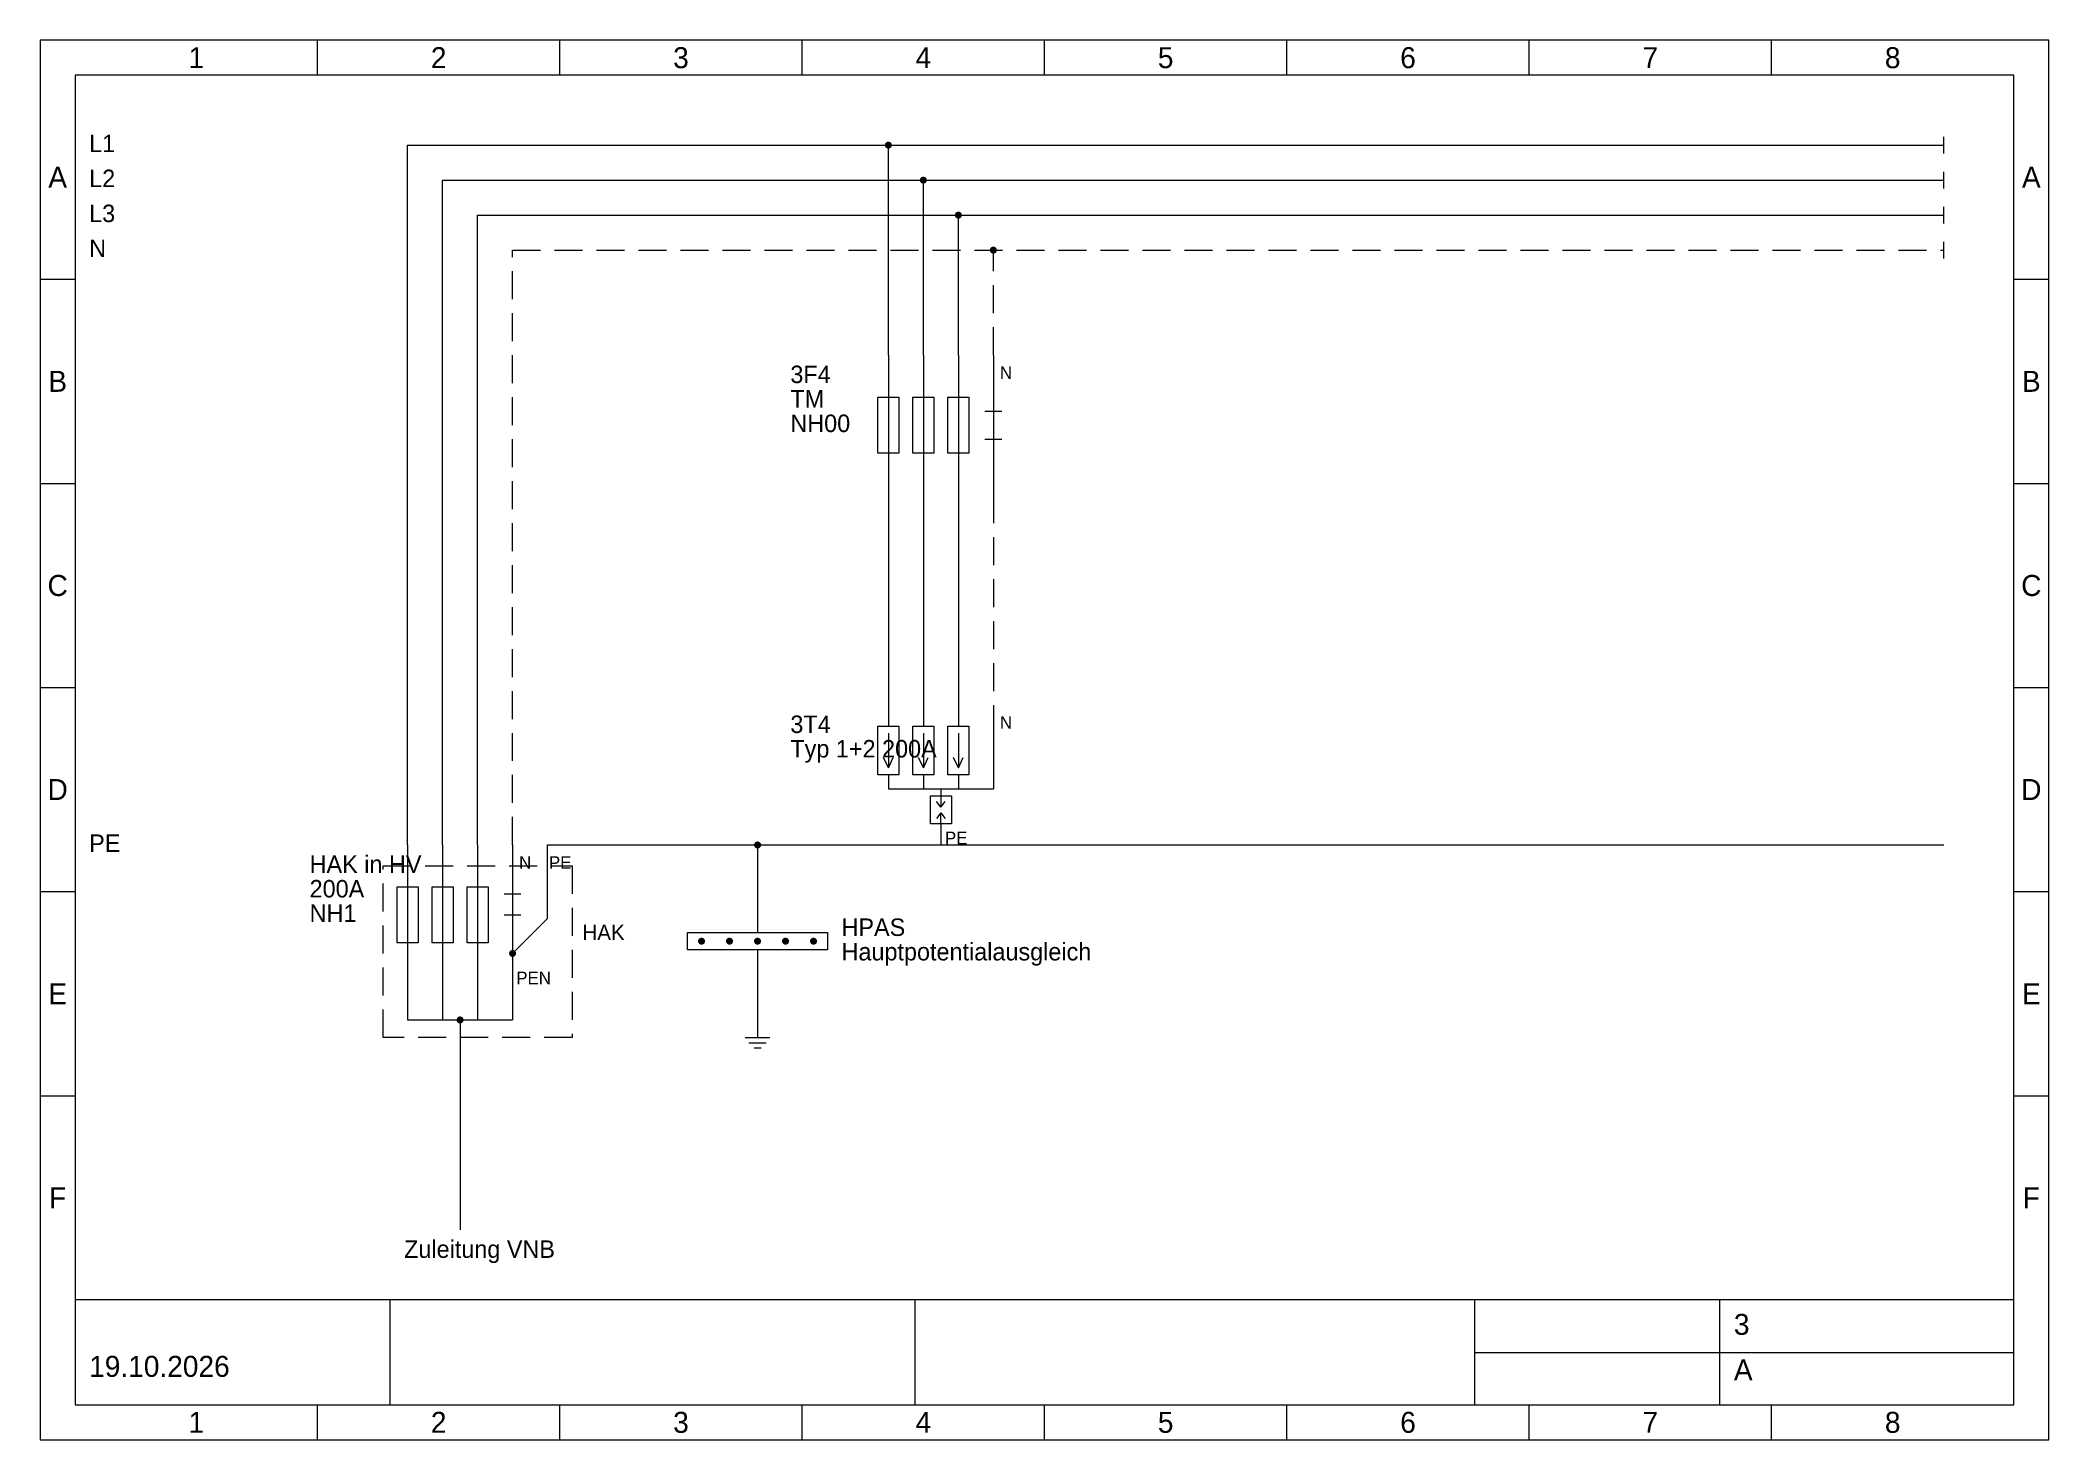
# Model space of a CAD drawing. Header units: millimetres. Extents: x 5 to 292, y 5 to 205.
import ezdxf
from ezdxf.enums import TextEntityAlignment as Align

# ---------------------------------------------------------------- set-up
doc = ezdxf.new("R2010")
doc.units = ezdxf.units.MM
doc.linetypes.add('DASHED', pattern=[6, 4, -2])
for name, color, linetype, lineweight in [('SCH_LEITUNG', 7, 'Continuous', 0), ('SCH_NETZ', 7, 'Continuous', 0), ('SCH_PE', 3, 'Continuous', 0), ('SCH_RAHMEN', 7, 'Continuous', 0), ('SCH_SCHRIFTFELD', 7, 'Continuous', 0), ('SCH_SYMBOLE', 7, 'Continuous', 0), ('SCH_TEXT', 7, 'Continuous', 0)]:
    doc.layers.add(name, color=color, linetype=linetype, lineweight=lineweight)

# ---------------------------------------------------------------- blocks, each defined once
blk = doc.blocks.new('SCHRIFTFELD')
at = {"layer": 'SCH_SCHRIFTFELD'}
for p, q in [((45, 0), (45, 15)), ((120, 0), (120, 15)), ((200, 0), (200, 15)), ((235, 0), (235, 15)), ((200, 7.5), (277, 7.5))]:
    blk.add_line(p, q, dxfattribs=at)
blk.add_lwpolyline([(0, 0), (277, 0), (277, 15), (0, 15), (0, 0)], dxfattribs=at)
for tag, p in [('GEZEICHNET', (2, 10)), ('OBJEKT', (47, 10)), ('TITEL', (122, 10)), ('AUFTRAG', (202, 10)), ('BLATT', (237, 10)), ('DATUM', (2, 4)), ('SCHEMA', (202, 3.5)), ('INDEX', (237, 3.5))]:
    blk.add_attdef(tag, p, '', height=3, dxfattribs=at)
blk = doc.blocks.new('HAK_TNCS_1')
at = {"layer": 'SCH_SYMBOLE'}
for p, q in [((0, 0), (0, -6)), ((5, 0), (5, -6)), ((10, 0), (10, -6)), ((15, 0), (15, -25)), ((20, -10.5), (20, 0)), ((-1.5, -6), (1.5, -6)), ((-1.5, -14), (-1.5, -6)), ((0, -6), (0, -14)), ((1.5, -6), (1.5, -14)), ((3.5, -6), (6.5, -6)), ((3.5, -14), (3.5, -6)), ((5, -6), (5, -14)), ((6.5, -6), (6.5, -14)), ((8.5, -6), (11.5, -6)), ((8.5, -14), (8.5, -6)), ((10, -6), (10, -14)), ((11.5, -6), (11.5, -14)), ((13.8, -7), (16.2, -7)), ((13.8, -10), (16.2, -10)), ((15, -15.5), (20, -10.5)), ((1.5, -14), (-1.5, -14)), ((0, -14), (0, -20)), ((6.5, -14), (3.5, -14)), ((5, -14), (5, -20)), ((11.5, -14), (8.5, -14)), ((10, -14), (10, -20)), ((0, -20), (0, -25)), ((5, -20), (5, -25)), ((10, -20), (10, -25)), ((0, -25), (15, -25)), ((7.5, -25), (7.5, -30))]:
    blk.add_line(p, q, dxfattribs=at)
at = {"layer": 'SCH_SYMBOLE', "linetype": 'DASHED'}
for p, q in [((-3.5, -3), (23.5, -3)), ((-3.5, -27.5), (-3.5, -3)), ((23.5, -3), (23.5, -27.5)), ((23.5, -27.5), (-3.5, -27.5))]:
    blk.add_line(p, q, dxfattribs=at)
at = {"layer": 'SCH_SYMBOLE', "const_width": 0.5}
for points in [[(14.75, -15.5, 1), (15.25, -15.5, 1)], [(7.25, -25, 1), (7.75, -25, 1)]]:
    blk.add_lwpolyline(points, format="xyb", close=True, dxfattribs=at)
at = {"layer": 'SCH_SYMBOLE'}
for s, height, p in [('N', 1.8, (16.8, -2.5)), ('PE', 1.8, (21.8, -2.5)), ('HAK', 2.2, (28, -12.5)), ('PEN', 1.8, (18, -19))]:
    blk.add_text(s, height=height, dxfattribs=at).set_placement(p, align=Align.MIDDLE_CENTER)
at = {"layer": 'SCH_TEXT'}
for tag, p in [('BMK', (-14, -4)), ('STROM', (-14, -7.5)), ('GROESSE', (-14, -11))]:
    blk.add_attdef(tag, p, '', height=2.5, dxfattribs=at)
blk = doc.blocks.new('HPAS_1P')
at = {"layer": 'SCH_SYMBOLE'}
for p, q in [((0, 0), (0, -2.5)), ((-10, -2.5), (10, -2.5)), ((-10, -5), (-10, -2.5)), ((10, -2.5), (10, -5)), ((10, -5), (-10, -5)), ((0, -5), (0, -7.5))]:
    blk.add_line(p, q, dxfattribs=at)
at = {"layer": 'SCH_SYMBOLE', "const_width": 0.5}
for points in [[(-8.25, -3.75, 1), (-7.75, -3.75, 1)], [(-4.25, -3.75, 1), (-3.75, -3.75, 1)], [(-0.25, -3.75, 1), (0.25, -3.75, 1)], [(3.75, -3.75, 1), (4.25, -3.75, 1)], [(7.75, -3.75, 1), (8.25, -3.75, 1)]]:
    blk.add_lwpolyline(points, format="xyb", close=True, dxfattribs=at)
at = {"layer": 'SCH_TEXT'}
for tag, p in [('BMK', (12, -3)), ('BEZ', (12, -6.5))]:
    blk.add_attdef(tag, p, '', height=2.5, dxfattribs=at)
blk = doc.blocks.new('ERDE_1P')
at = {"layer": 'SCH_SYMBOLE'}
for p, q in [((0, 0), (0, -2.5)), ((-1.75, -2.5), (1.75, -2.5)), ((-1.25, -3.25), (1.25, -3.25)), ((-0.5, -4), (0.5, -4))]:
    blk.add_line(p, q, dxfattribs=at)
at = {"layer": 'SCH_TEXT'}
blk.add_attdef('BMK', (-14, -2), '', height=2.5, dxfattribs=at)
blk = doc.blocks.new('NH_3PT')
at = {"layer": 'SCH_SYMBOLE'}
for p, q in [((0, 0), (0, -6)), ((5, 0), (5, -6)), ((10, 0), (10, -6)), ((15, 0), (15, -20)), ((-1.5, -6), (1.5, -6)), ((-1.5, -14), (-1.5, -6)), ((0, -6), (0, -14)), ((1.5, -6), (1.5, -14)), ((3.5, -6), (6.5, -6)), ((3.5, -14), (3.5, -6)), ((5, -6), (5, -14)), ((6.5, -6), (6.5, -14)), ((8.5, -6), (11.5, -6)), ((8.5, -14), (8.5, -6)), ((10, -6), (10, -14)), ((11.5, -6), (11.5, -14)), ((13.8, -8), (16.2, -8)), ((1.5, -14), (-1.5, -14)), ((0, -14), (0, -20)), ((6.5, -14), (3.5, -14)), ((5, -14), (5, -20)), ((11.5, -14), (8.5, -14)), ((10, -14), (10, -20)), ((13.8, -12), (16.2, -12))]:
    blk.add_line(p, q, dxfattribs=at)
blk.add_text('N', height=1.8, dxfattribs=at).set_placement((16.8, -2.5), align=Align.MIDDLE_CENTER)
at = {"layer": 'SCH_TEXT'}
for tag, p in [('BMK', (-14, -4)), ('STROM', (-14, -7.5)), ('GROESSE', (-14, -11))]:
    blk.add_attdef(tag, p, '', height=2.5, dxfattribs=at)
blk = doc.blocks.new('SPD_4P_1')
at = {"layer": 'SCH_SYMBOLE'}
for p, q in [((0, 0), (0, -3)), ((5, 0), (5, -3)), ((10, 0), (10, -3)), ((15, 0), (15, -12)), ((-1.5, -3), (1.5, -3)), ((-1.5, -10), (-1.5, -3)), ((0, -4), (0, -9)), ((1.5, -3), (1.5, -10)), ((3.5, -3), (6.5, -3)), ((3.5, -10), (3.5, -3)), ((5, -4), (5, -9)), ((6.5, -3), (6.5, -10)), ((8.5, -3), (11.5, -3)), ((8.5, -10), (8.5, -3)), ((10, -4), (10, -9)), ((11.5, -3), (11.5, -10)), ((0, -9), (-0.7, -7.5)), ((0, -9), (0.7, -7.5)), ((5, -9), (4.3, -7.5)), ((5, -9), (5.7, -7.5)), ((10, -9), (9.3, -7.5)), ((10, -9), (10.7, -7.5)), ((1.5, -10), (-1.5, -10)), ((0, -10), (0, -12)), ((6.5, -10), (3.5, -10)), ((5, -10), (5, -12)), ((11.5, -10), (8.5, -10)), ((10, -10), (10, -12)), ((0, -12), (15, -12)), ((6, -13), (9, -13)), ((6, -17), (6, -13)), ((7.5, -14.6), (6.9, -13.8)), ((7.5, -12), (7.5, -13)), ((7.5, -13), (7.5, -14.6)), ((7.5, -14.6), (8.1, -13.8)), ((9, -13), (9, -17)), ((9, -17), (6, -17)), ((7.5, -15.4), (6.9, -16.2)), ((7.5, -17), (7.5, -15.4)), ((7.5, -15.4), (8.1, -16.2)), ((7.5, -17), (7.5, -20))]:
    blk.add_line(p, q, dxfattribs=at)
for s, p in [('N', (16.8, -2.5)), ('PE', (9.7, -19))]:
    blk.add_text(s, height=1.8, dxfattribs=at).set_placement(p, align=Align.MIDDLE_CENTER)
at = {"layer": 'SCH_TEXT'}
for tag, p in [('BMK', (-14, -4)), ('TYP', (-14, -7.5))]:
    blk.add_attdef(tag, p, '', height=2.5, dxfattribs=at)

msp = doc.modelspace()

# ---------------------------------------------------------------- linework, layer by layer
at = {"layer": 'SCH_LEITUNG', "const_width": 0.5}
for points in [[(125.94, 190, 1), (126.44, 190, 1)], [(130.94, 185, 1), (131.44, 185, 1)], [(135.94, 180, 1), (136.44, 180, 1)], [(140.94, 175, 1), (141.44, 175, 1)], [(107.25, 90, 1), (107.75, 90, 1)]]:
    msp.add_lwpolyline(points, format="xyb", close=True, dxfattribs=at)
at = {"layer": 'SCH_LEITUNG'}
msp.add_lwpolyline([(65, 60), (65, 35)], dxfattribs=at)
at = {"layer": 'SCH_NETZ'}
for p, q in [((277, 188.8), (277, 191.2)), ((277, 183.8), (277, 186.2)), ((277, 178.8), (277, 181.2)), ((277, 173.8), (277, 176.2))]:
    msp.add_line(p, q, dxfattribs=at)
for points in [[(57.5, 190), (277, 190)], [(57.5, 90), (57.5, 190)], [(126.19, 160), (126.19, 190)], [(62.5, 185), (277, 185)], [(62.5, 90), (62.5, 185)], [(131.19, 160), (131.19, 185)], [(67.5, 180), (277, 180)], [(67.5, 90), (67.5, 180)], [(136.19, 160), (136.19, 180)], [(126.19, 140), (126.19, 110)], [(131.19, 140), (131.19, 110)], [(136.19, 140), (136.19, 110)]]:
    msp.add_lwpolyline(points, dxfattribs=at)
at = {"layer": 'SCH_NETZ', "linetype": 'DASHED'}
for points in [[(72.5, 175), (277, 175)], [(72.5, 90), (72.5, 175)], [(141.19, 160), (141.19, 175)], [(141.19, 140), (141.19, 110)]]:
    msp.add_lwpolyline(points, dxfattribs=at)
at = {"layer": 'SCH_PE'}
for points in [[(77.5, 90), (277, 90)], [(107.5, 90), (107.5, 80)], [(107.5, 72.5), (107.5, 65)]]:
    msp.add_lwpolyline(points, dxfattribs=at)
at = {"layer": 'SCH_RAHMEN'}
for p, q in [((44.62, 200), (44.62, 205)), ((79.25, 200), (79.25, 205)), ((113.88, 200), (113.88, 205)), ((148.5, 200), (148.5, 205)), ((183.12, 200), (183.12, 205)), ((217.75, 200), (217.75, 205)), ((252.38, 200), (252.38, 205)), ((5, 170.83), (10, 170.83)), ((287, 170.83), (292, 170.83)), ((5, 141.67), (10, 141.67)), ((287, 141.67), (292, 141.67)), ((5, 112.5), (10, 112.5)), ((287, 112.5), (292, 112.5)), ((5, 83.33), (10, 83.33)), ((287, 83.33), (292, 83.33)), ((5, 54.17), (10, 54.17)), ((287, 54.17), (292, 54.17)), ((44.62, 5), (44.62, 10)), ((79.25, 5), (79.25, 10)), ((113.88, 5), (113.88, 10)), ((148.5, 5), (148.5, 10)), ((183.12, 5), (183.12, 10)), ((217.75, 5), (217.75, 10)), ((252.38, 5), (252.38, 10))]:
    msp.add_line(p, q, dxfattribs=at)
for points in [[(5, 5), (292, 5), (292, 205), (5, 205), (5, 5)], [(10, 10), (287, 10), (287, 200), (10, 200), (10, 10)]]:
    msp.add_lwpolyline(points, dxfattribs=at)

# ---------------------------------------------------------------- block references
at = {"layer": 'SCH_SCHRIFTFELD'}
msp.add_blockref('SCHRIFTFELD', (10, 10), dxfattribs=at).add_auto_attribs({'DATUM': '19.10.2026', 'BLATT': '3', 'INDEX': 'A'})
at = {"layer": 'SCH_SYMBOLE'}
for name, p, values in [('NH_3PT', (126.19, 160), {'BMK': '3F4', 'STROM': 'TM', 'GROESSE': 'NH00'}), ('SPD_4P_1', (126.19, 110), {'BMK': '3T4', 'TYP': 'Typ 1+2 200A'}), ('HAK_TNCS_1', (57.5, 90), {'BMK': 'HAK in HV', 'STROM': '200A', 'GROESSE': 'NH1'}), ('HPAS_1P', (107.5, 80), {'BMK': 'HPAS', 'BEZ': 'Hauptpotentialausgleich'})]:
    msp.add_blockref(name, p, dxfattribs=at).add_auto_attribs(values)
msp.add_blockref('ERDE_1P', (107.5, 65), dxfattribs=at)

# ---------------------------------------------------------------- texts
at = {"layer": 'SCH_RAHMEN'}
for s, p in [('1', (27.31, 202.5)), ('2', (61.94, 202.5)), ('3', (96.56, 202.5)), ('4', (131.19, 202.5)), ('5', (165.81, 202.5)), ('6', (200.44, 202.5)), ('7', (235.06, 202.5)), ('8', (269.69, 202.5)), ('A', (7.5, 185.42)), ('A', (289.5, 185.42)), ('B', (7.5, 156.25)), ('B', (289.5, 156.25)), ('C', (7.5, 127.08)), ('C', (289.5, 127.08)), ('D', (7.5, 97.92)), ('D', (289.5, 97.92)), ('E', (7.5, 68.75)), ('E', (289.5, 68.75)), ('F', (7.5, 39.58)), ('F', (289.5, 39.58)), ('1', (27.31, 7.5)), ('2', (61.94, 7.5)), ('3', (96.56, 7.5)), ('4', (131.19, 7.5)), ('5', (165.81, 7.5)), ('6', (200.44, 7.5)), ('7', (235.06, 7.5)), ('8', (269.69, 7.5))]:
    msp.add_text(s, height=3, dxfattribs=at).set_placement(p, align=Align.MIDDLE_CENTER)
at = {"layer": 'SCH_TEXT'}
for s, p in [('L1', (12, 189)), ('L2', (12, 184)), ('L3', (12, 179)), ('N', (12, 174)), ('PE', (12, 89)), ('Zuleitung VNB', (57, 31))]:
    msp.add_text(s, height=2.5, dxfattribs=at).set_placement(p)

doc.saveas('drawing.dxf')
